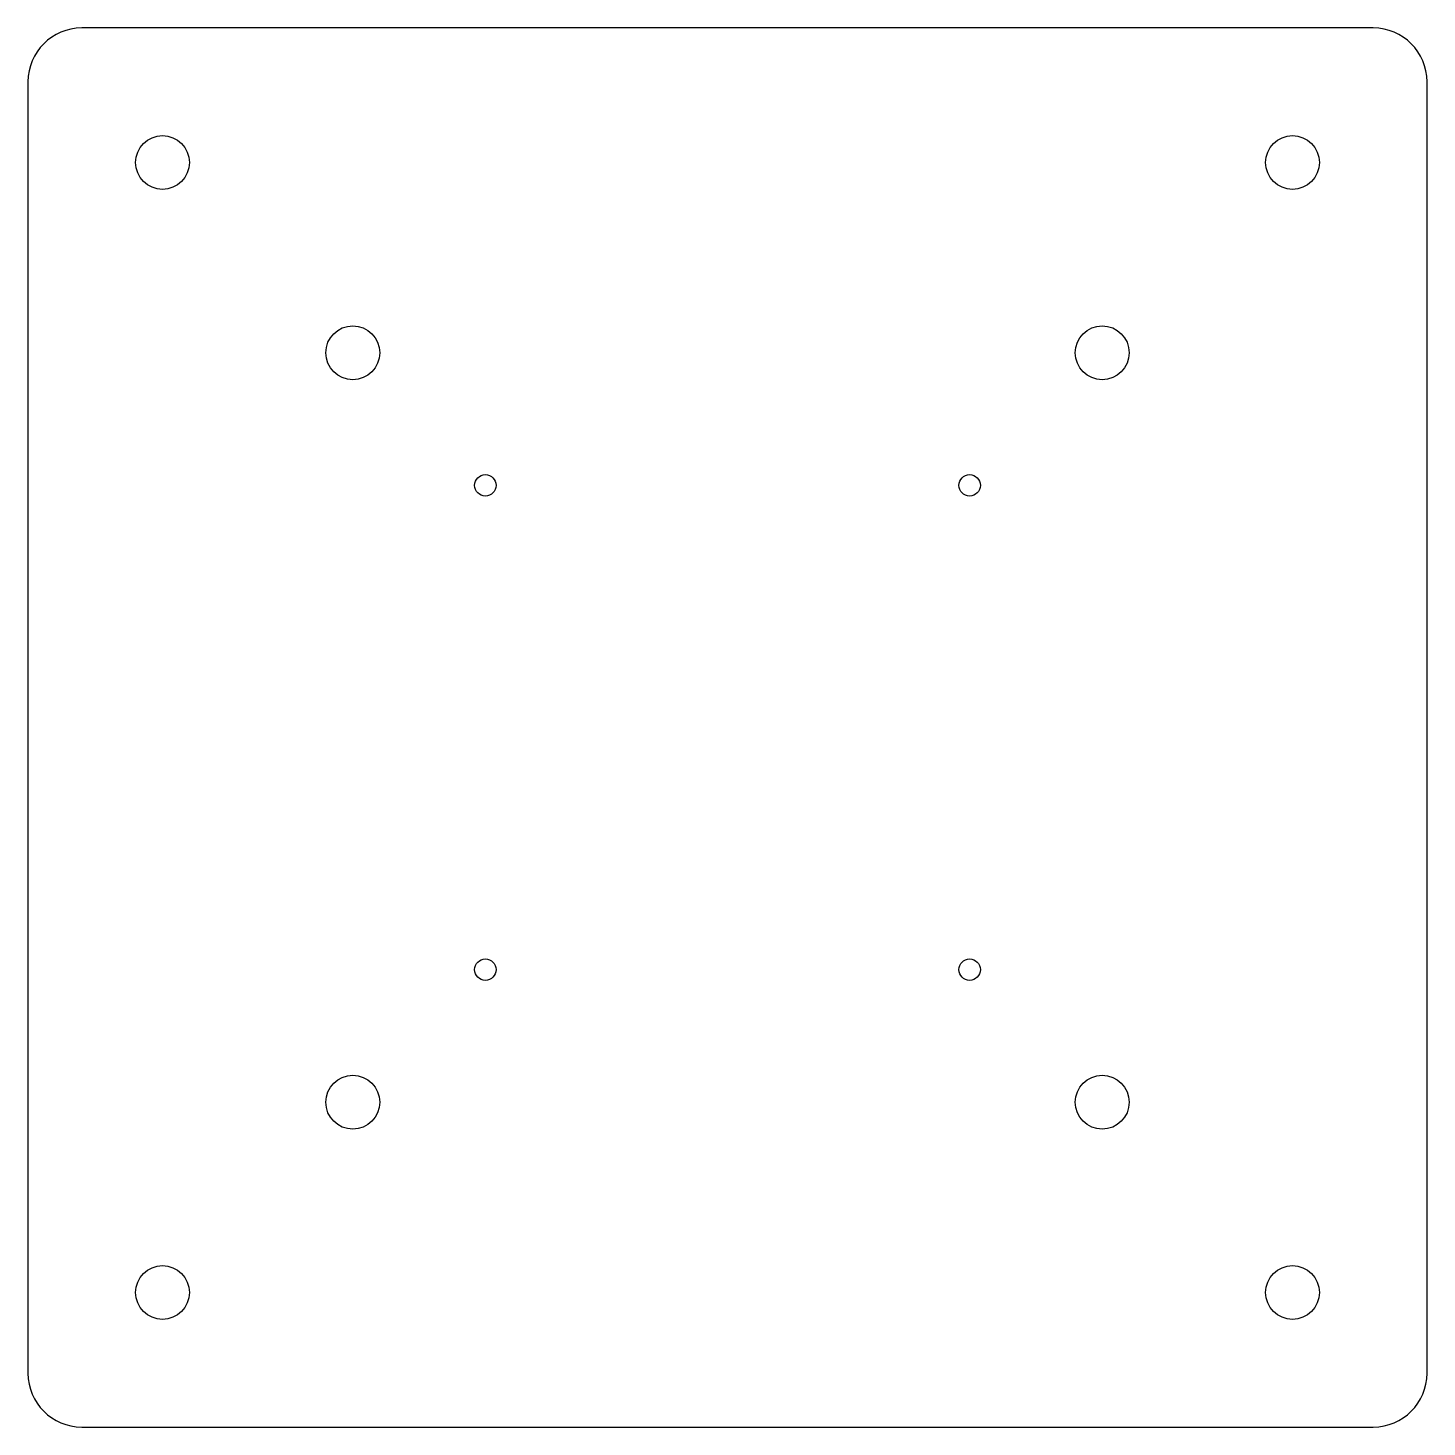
# Model space of a CAD drawing. Header units: millimetres. Extents: x -65 to 65, y -65 to 65.
import ezdxf

# ---------------------------------------------------------------- set-up
doc = ezdxf.new("R2010")
doc.units = ezdxf.units.MM

msp = doc.modelspace()

# ---------------------------------------------------------------- linework, layer by layer
at = {"color": 7, "linetype": 'Continuous', "lineweight": 25}
for p, q in [((60, 65), (-60, 65)), ((-65, 60), (-65, -60)), ((65, -60), (65, 60)), ((-60, -65), (60, -65))]:
    msp.add_line(p, q, dxfattribs=at)
for centre, radius in [((-52.5, 52.5), 2.5), ((52.5, 52.5), 2.5), ((-34.82, 34.82), 2.5), ((34.82, 34.82), 2.5), ((-22.5, 22.5), 1), ((22.5, 22.5), 1), ((-22.5, -22.5), 1), ((22.5, -22.5), 1), ((-34.82, -34.82), 2.5), ((34.82, -34.82), 2.5), ((-52.5, -52.5), 2.5), ((52.5, -52.5), 2.5)]:
    msp.add_circle(centre, radius, dxfattribs=at)
for centre, start, end in [((-60, 60), 90, 180), ((60, 60), 0, 90), ((-60, -60), 180, 270), ((60, -60), 270, 0)]:
    msp.add_arc(centre, 5, start, end, dxfattribs=at)

doc.saveas('drawing.dxf')
